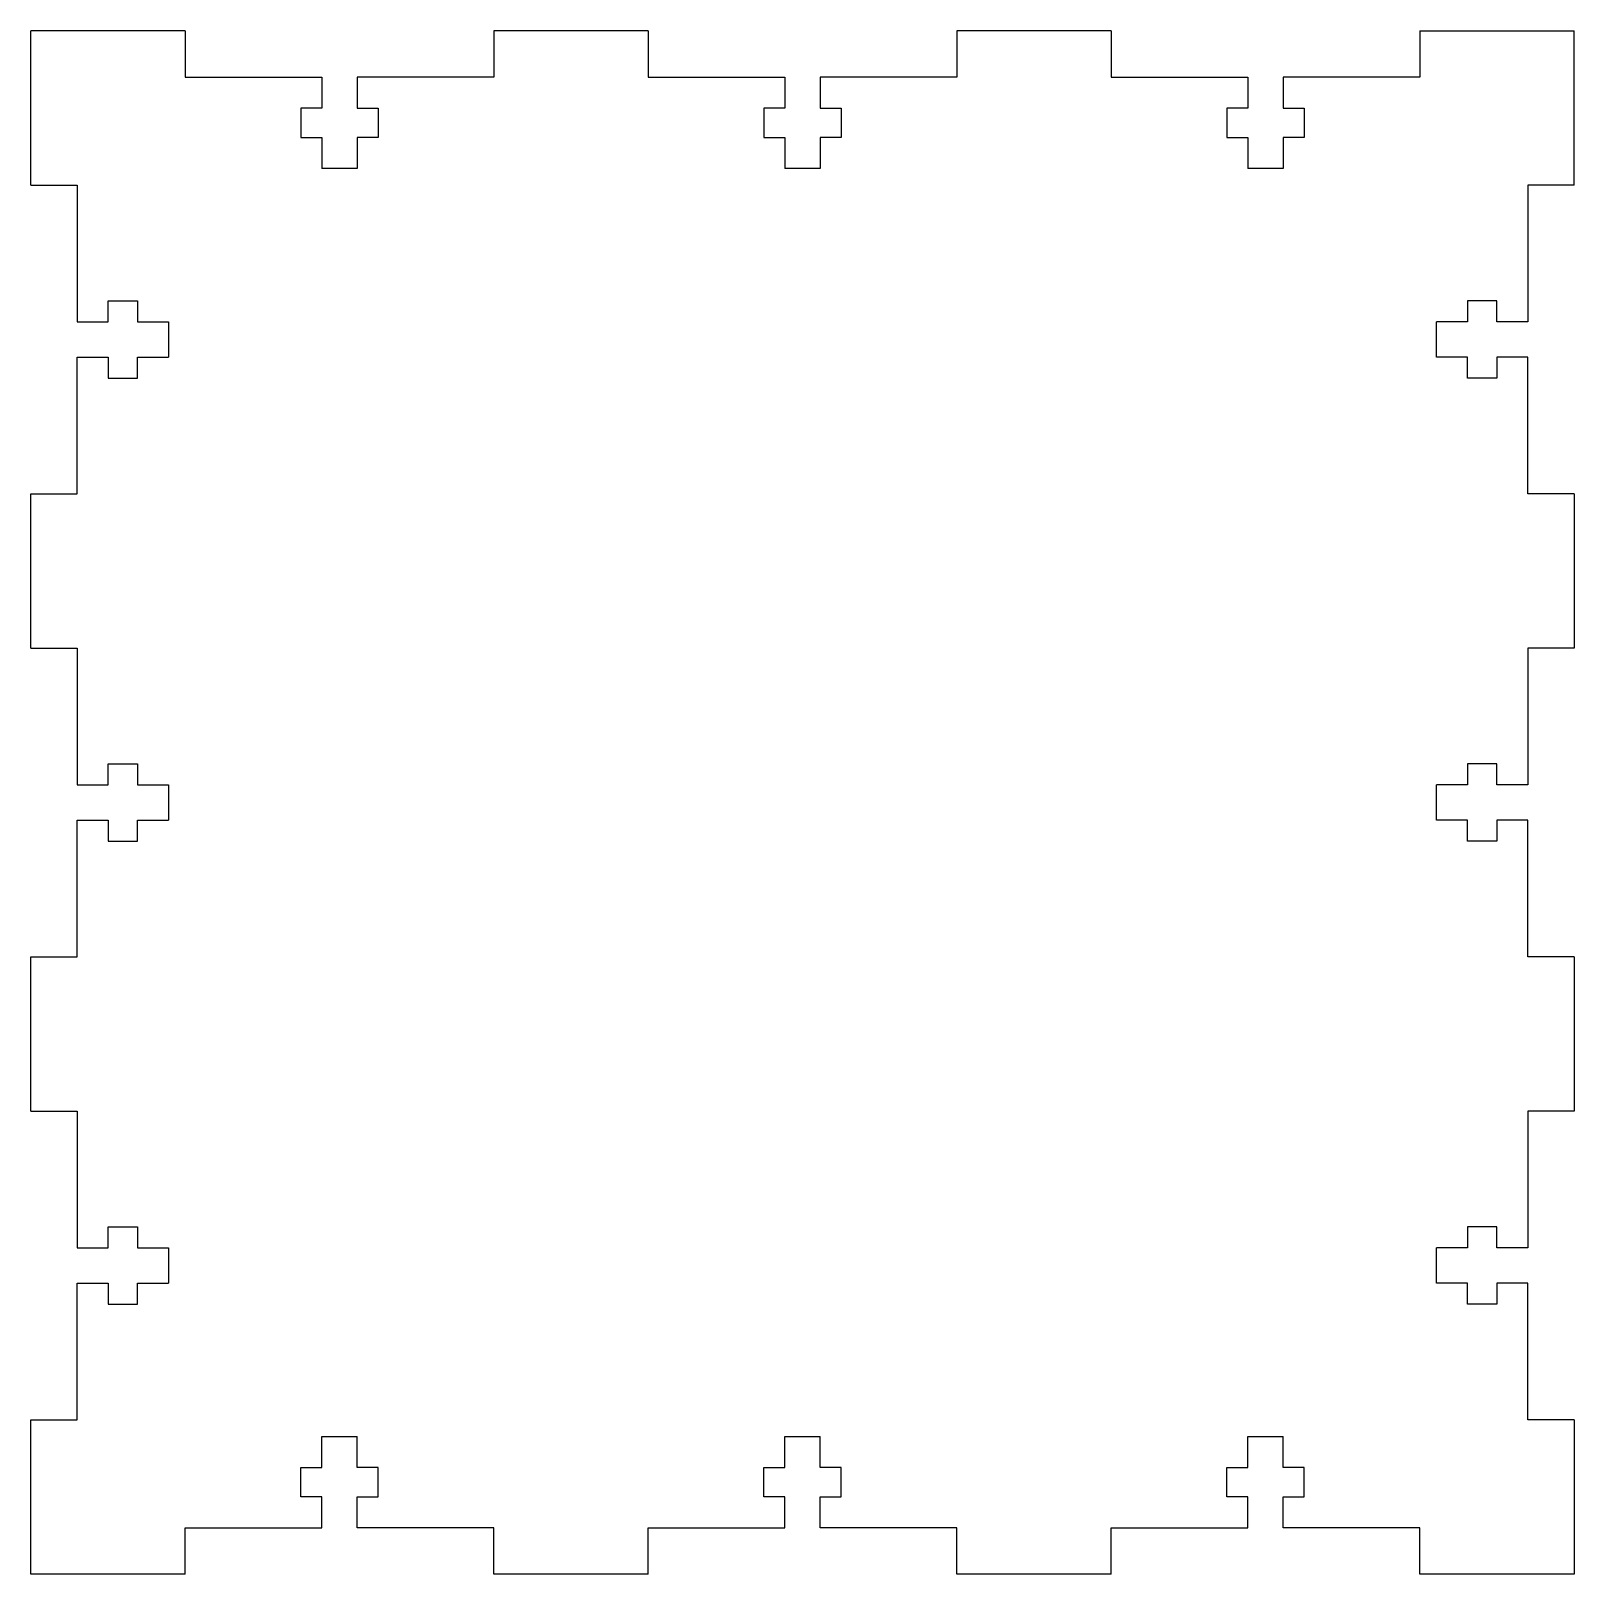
# Model space of a CAD drawing. Extents: x -2.5 to 2.5, y -2.5 to 2.5.
import ezdxf

# ---------------------------------------------------------------- set-up
doc = ezdxf.new("R2010")
doc.units = 0
doc.header["$MEASUREMENT"] = 0
doc.layers.add('VISIBLE', color=7, linetype='CONTINUOUS')

msp = doc.modelspace()

# ---------------------------------------------------------------- linework, layer by layer
at = {"layer": 'VISIBLE'}
for p, q in [((-0.5, 2.5, 0.07), (-1, 2.5, 0.07)), ((-1, 2.5, 0.07), (-1, 2.35, 0.07)), ((2, 2.5, 0.07), (2.5, 2.5, 0.07)), ((2.5, 2, 0.07), (2.5, 2.5, 0.07)), ((-2, 2.5, 0.07), (-2.5, 2.5, 0.07)), ((-2.5, 2, 0.07), (-2.5, 2.5, 0.07)), ((-2, 2.5, 0.07), (-2, 2.35, 0.07)), ((-0.5, 2.5, 0.07), (-0.5, 2.35, 0.07)), ((1, 2.5, 0.07), (0.5, 2.5, 0.07)), ((0.5, 2.5, 0.07), (0.5, 2.35, 0.07)), ((1, 2.5, 0.07), (1, 2.35, 0.07)), ((2, 2.5, 0.07), (2, 2.35, 0.07)), ((-2, 2.35, 0.07), (-1.557, 2.35, 0.07)), ((-1.557, 2.35, 0.07), (-1.557, 2.25, 0.07)), ((-1, 2.35, 0.07), (-1.443, 2.35, 0.07)), ((-1.443, 2.35, 0.07), (-1.443, 2.25, 0.07)), ((-0.5, 2.35, 0.07), (-0.057, 2.35, 0.07)), ((-0.057, 2.35, 0.07), (-0.057, 2.25, 0.07)), ((0.5, 2.35, 0.07), (0.057, 2.35, 0.07)), ((0.057, 2.35, 0.07), (0.057, 2.25, 0.07)), ((1, 2.35, 0.07), (1.443, 2.35, 0.07)), ((1.443, 2.35, 0.07), (1.443, 2.25, 0.07)), ((1.557, 2.35, 0.07), (1.557, 2.25, 0.07)), ((2, 2.35, 0.07), (1.557, 2.35, 0.07)), ((-1.625, 2.25, 0.07), (-1.625, 2.154, 0.07)), ((-1.557, 2.25, 0.07), (-1.625, 2.25, 0.07)), ((-1.443, 2.25, 0.07), (-1.375, 2.25, 0.07)), ((-1.375, 2.25, 0.07), (-1.375, 2.154, 0.07)), ((-0.125, 2.25, 0.07), (-0.125, 2.154, 0.07)), ((-0.057, 2.25, 0.07), (-0.125, 2.25, 0.07)), ((0.057, 2.25, 0.07), (0.125, 2.25, 0.07)), ((0.125, 2.25, 0.07), (0.125, 2.154, 0.07)), ((1.375, 2.25, 0.07), (1.375, 2.154, 0.07)), ((1.443, 2.25, 0.07), (1.375, 2.25, 0.07)), ((1.557, 2.25, 0.07), (1.625, 2.25, 0.07)), ((1.625, 2.25, 0.07), (1.625, 2.154, 0.07)), ((-1.625, 2.154, 0.07), (-1.557, 2.154, 0.07)), ((-1.557, 2.154, 0.07), (-1.557, 2.054, 0.07)), ((-1.375, 2.154, 0.07), (-1.443, 2.154, 0.07)), ((-1.443, 2.154, 0.07), (-1.443, 2.054, 0.07)), ((-0.125, 2.154, 0.07), (-0.057, 2.154, 0.07)), ((-0.057, 2.154, 0.07), (-0.057, 2.054, 0.07)), ((0.125, 2.154, 0.07), (0.057, 2.154, 0.07)), ((0.057, 2.154, 0.07), (0.057, 2.054, 0.07)), ((1.375, 2.154, 0.07), (1.443, 2.154, 0.07)), ((1.443, 2.154, 0.07), (1.443, 2.054, 0.07)), ((1.625, 2.154, 0.07), (1.557, 2.154, 0.07)), ((1.557, 2.154, 0.07), (1.557, 2.054, 0.07)), ((-1.443, 2.054, 0.07), (-1.557, 2.054, 0.07)), ((0.057, 2.054, 0.07), (-0.057, 2.054, 0.07)), ((1.557, 2.054, 0.07), (1.443, 2.054, 0.07)), ((-2.5, 2, 0.07), (-2.35, 2, 0.07)), ((-2.35, 2, 0.07), (-2.35, 1.557, 0.07)), ((2.35, 2, 0.07), (2.35, 1.557, 0.07)), ((2.5, 2, 0.07), (2.35, 2, 0.07)), ((-2.25, 1.557, 0.07), (-2.25, 1.625, 0.07)), ((-2.25, 1.625, 0.07), (-2.154, 1.625, 0.07)), ((-2.154, 1.625, 0.07), (-2.154, 1.557, 0.07)), ((2.154, 1.625, 0.07), (2.154, 1.557, 0.07)), ((2.25, 1.625, 0.07), (2.154, 1.625, 0.07)), ((2.25, 1.557, 0.07), (2.25, 1.625, 0.07)), ((-2.35, 1.557, 0.07), (-2.25, 1.557, 0.07)), ((-2.154, 1.557, 0.07), (-2.054, 1.557, 0.07)), ((-2.054, 1.557, 0.07), (-2.054, 1.443, 0.07)), ((2.054, 1.443, 0.07), (2.054, 1.557, 0.07)), ((2.154, 1.557, 0.07), (2.054, 1.557, 0.07)), ((2.35, 1.557, 0.07), (2.25, 1.557, 0.07)), ((-2.35, 1.443, 0.07), (-2.25, 1.443, 0.07)), ((-2.35, 1, 0.07), (-2.35, 1.443, 0.07)), ((-2.25, 1.443, 0.07), (-2.25, 1.375, 0.07)), ((-2.154, 1.443, 0.07), (-2.054, 1.443, 0.07)), ((-2.154, 1.375, 0.07), (-2.154, 1.443, 0.07)), ((2.154, 1.443, 0.07), (2.054, 1.443, 0.07)), ((2.154, 1.375, 0.07), (2.154, 1.443, 0.07)), ((2.35, 1.443, 0.07), (2.25, 1.443, 0.07)), ((2.25, 1.443, 0.07), (2.25, 1.375, 0.07)), ((2.35, 1, 0.07), (2.35, 1.443, 0.07)), ((-2.25, 1.375, 0.07), (-2.154, 1.375, 0.07)), ((2.25, 1.375, 0.07), (2.154, 1.375, 0.07)), ((-2.5, 1, 0.07), (-2.35, 1, 0.07)), ((-2.5, 0.5, 0.07), (-2.5, 1, 0.07)), ((2.5, 1, 0.07), (2.35, 1, 0.07)), ((2.5, 1, 0.07), (2.5, 0.5, 0.07)), ((-2.5, 0.5, 0.07), (-2.35, 0.5, 0.07)), ((-2.35, 0.5, 0.07), (-2.35, 0.057, 0.07)), ((2.35, 0.5, 0.07), (2.35, 0.057, 0.07)), ((2.5, 0.5, 0.07), (2.35, 0.5, 0.07)), ((-2.25, 0.057, 0.07), (-2.25, 0.125, 0.07)), ((-2.25, 0.125, 0.07), (-2.154, 0.125, 0.07)), ((-2.154, 0.125, 0.07), (-2.154, 0.057, 0.07)), ((2.154, 0.125, 0.07), (2.154, 0.057, 0.07)), ((2.25, 0.125, 0.07), (2.154, 0.125, 0.07)), ((2.25, 0.057, 0.07), (2.25, 0.125, 0.07)), ((-2.35, 0.057, 0.07), (-2.25, 0.057, 0.07)), ((-2.154, 0.057, 0.07), (-2.054, 0.057, 0.07)), ((-2.054, 0.057, 0.07), (-2.054, -0.057, 0.07)), ((2.054, -0.057, 0.07), (2.054, 0.057, 0.07)), ((2.154, 0.057, 0.07), (2.054, 0.057, 0.07)), ((2.35, 0.057, 0.07), (2.25, 0.057, 0.07)), ((-2.35, -0.057, 0.07), (-2.25, -0.057, 0.07)), ((-2.35, -0.5, 0.07), (-2.35, -0.057, 0.07)), ((-2.25, -0.057, 0.07), (-2.25, -0.125, 0.07)), ((-2.154, -0.057, 0.07), (-2.054, -0.057, 0.07)), ((-2.154, -0.125, 0.07), (-2.154, -0.057, 0.07)), ((2.154, -0.057, 0.07), (2.054, -0.057, 0.07)), ((2.154, -0.125, 0.07), (2.154, -0.057, 0.07)), ((2.35, -0.057, 0.07), (2.25, -0.057, 0.07)), ((2.25, -0.057, 0.07), (2.25, -0.125, 0.07)), ((2.35, -0.5, 0.07), (2.35, -0.057, 0.07)), ((-2.25, -0.125, 0.07), (-2.154, -0.125, 0.07)), ((2.25, -0.125, 0.07), (2.154, -0.125, 0.07)), ((-2.5, -0.5, 0.07), (-2.35, -0.5, 0.07)), ((-2.5, -1, 0.07), (-2.5, -0.5, 0.07)), ((2.5, -0.5, 0.07), (2.35, -0.5, 0.07)), ((2.5, -0.5, 0.07), (2.5, -1, 0.07)), ((-2.5, -1, 0.07), (-2.35, -1, 0.07)), ((-2.35, -1, 0.07), (-2.35, -1.443, 0.07)), ((2.35, -1, 0.07), (2.35, -1.443, 0.07)), ((2.5, -1, 0.07), (2.35, -1, 0.07)), ((-2.25, -1.443, 0.07), (-2.25, -1.375, 0.07)), ((-2.25, -1.375, 0.07), (-2.154, -1.375, 0.07)), ((-2.154, -1.375, 0.07), (-2.154, -1.443, 0.07)), ((2.154, -1.375, 0.07), (2.154, -1.443, 0.07)), ((2.25, -1.375, 0.07), (2.154, -1.375, 0.07)), ((2.25, -1.443, 0.07), (2.25, -1.375, 0.07)), ((-2.35, -1.443, 0.07), (-2.25, -1.443, 0.07)), ((-2.154, -1.443, 0.07), (-2.054, -1.443, 0.07)), ((-2.054, -1.443, 0.07), (-2.054, -1.557, 0.07)), ((2.054, -1.557, 0.07), (2.054, -1.443, 0.07)), ((2.154, -1.443, 0.07), (2.054, -1.443, 0.07)), ((2.35, -1.443, 0.07), (2.25, -1.443, 0.07)), ((-2.35, -1.557, 0.07), (-2.25, -1.557, 0.07)), ((-2.35, -2, 0.07), (-2.35, -1.557, 0.07)), ((-2.25, -1.557, 0.07), (-2.25, -1.625, 0.07)), ((-2.154, -1.557, 0.07), (-2.054, -1.557, 0.07)), ((-2.154, -1.625, 0.07), (-2.154, -1.557, 0.07)), ((2.154, -1.557, 0.07), (2.054, -1.557, 0.07)), ((2.154, -1.625, 0.07), (2.154, -1.557, 0.07)), ((2.35, -1.557, 0.07), (2.25, -1.557, 0.07)), ((2.25, -1.557, 0.07), (2.25, -1.625, 0.07)), ((2.35, -2, 0.07), (2.35, -1.557, 0.07)), ((-2.25, -1.625, 0.07), (-2.154, -1.625, 0.07)), ((2.25, -1.625, 0.07), (2.154, -1.625, 0.07)), ((-2.5, -2, 0.07), (-2.35, -2, 0.07)), ((-2.5, -2.5, 0.07), (-2.5, -2, 0.07)), ((2.5, -2, 0.07), (2.35, -2, 0.07)), ((2.5, -2, 0.07), (2.5, -2.5, 0.07)), ((-1.557, -2.154, 0.07), (-1.557, -2.054, 0.07)), ((-1.557, -2.054, 0.07), (-1.443, -2.054, 0.07)), ((-1.443, -2.154, 0.07), (-1.443, -2.054, 0.07)), ((-0.057, -2.154, 0.07), (-0.057, -2.054, 0.07)), ((-0.057, -2.054, 0.07), (0.057, -2.054, 0.07)), ((0.057, -2.154, 0.07), (0.057, -2.054, 0.07)), ((1.443, -2.154, 0.07), (1.443, -2.054, 0.07)), ((1.443, -2.054, 0.07), (1.557, -2.054, 0.07)), ((1.557, -2.154, 0.07), (1.557, -2.054, 0.07)), ((-1.625, -2.25, 0.07), (-1.625, -2.154, 0.07)), ((-1.625, -2.154, 0.07), (-1.557, -2.154, 0.07)), ((-1.375, -2.154, 0.07), (-1.443, -2.154, 0.07)), ((-1.375, -2.25, 0.07), (-1.375, -2.154, 0.07)), ((-0.125, -2.25, 0.07), (-0.125, -2.154, 0.07)), ((-0.125, -2.154, 0.07), (-0.057, -2.154, 0.07)), ((0.125, -2.154, 0.07), (0.057, -2.154, 0.07)), ((0.125, -2.25, 0.07), (0.125, -2.154, 0.07)), ((1.375, -2.25, 0.07), (1.375, -2.154, 0.07)), ((1.375, -2.154, 0.07), (1.443, -2.154, 0.07)), ((1.625, -2.154, 0.07), (1.557, -2.154, 0.07)), ((1.625, -2.25, 0.07), (1.625, -2.154, 0.07)), ((-1.557, -2.25, 0.07), (-1.625, -2.25, 0.07)), ((-1.557, -2.35, 0.07), (-1.557, -2.25, 0.07)), ((-1.443, -2.25, 0.07), (-1.375, -2.25, 0.07)), ((-1.443, -2.35, 0.07), (-1.443, -2.25, 0.07)), ((-0.057, -2.25, 0.07), (-0.125, -2.25, 0.07)), ((-0.057, -2.35, 0.07), (-0.057, -2.25, 0.07)), ((0.057, -2.25, 0.07), (0.125, -2.25, 0.07)), ((0.057, -2.35, 0.07), (0.057, -2.25, 0.07)), ((1.443, -2.25, 0.07), (1.375, -2.25, 0.07)), ((1.443, -2.35, 0.07), (1.443, -2.25, 0.07)), ((1.557, -2.25, 0.07), (1.625, -2.25, 0.07)), ((1.557, -2.35, 0.07), (1.557, -2.25, 0.07)), ((-2, -2.35, 0.07), (-1.557, -2.35, 0.07)), ((-1, -2.35, 0.07), (-1.443, -2.35, 0.07)), ((-1, -2.5, 0.07), (-1, -2.35, 0.07)), ((-0.5, -2.5, 0.07), (-0.5, -2.35, 0.07)), ((-0.5, -2.35, 0.07), (-0.057, -2.35, 0.07)), ((0.5, -2.35, 0.07), (0.057, -2.35, 0.07)), ((0.5, -2.5, 0.07), (0.5, -2.35, 0.07)), ((1, -2.5, 0.07), (1, -2.35, 0.07)), ((1, -2.35, 0.07), (1.443, -2.35, 0.07)), ((2, -2.35, 0.07), (1.557, -2.35, 0.07)), ((2, -2.5, 0.07), (2, -2.35, 0.07)), ((-2, -2.5, 0.07), (-2, -2.35, 0.07)), ((-2, -2.5, 0.07), (-2.5, -2.5, 0.07)), ((-0.5, -2.5, 0.07), (-1, -2.5, 0.07)), ((1, -2.5, 0.07), (0.5, -2.5, 0.07)), ((2.5, -2.5, 0.07), (2, -2.5, 0.07))]:
    msp.add_line(p, q, dxfattribs=at)

doc.saveas('drawing.dxf')
